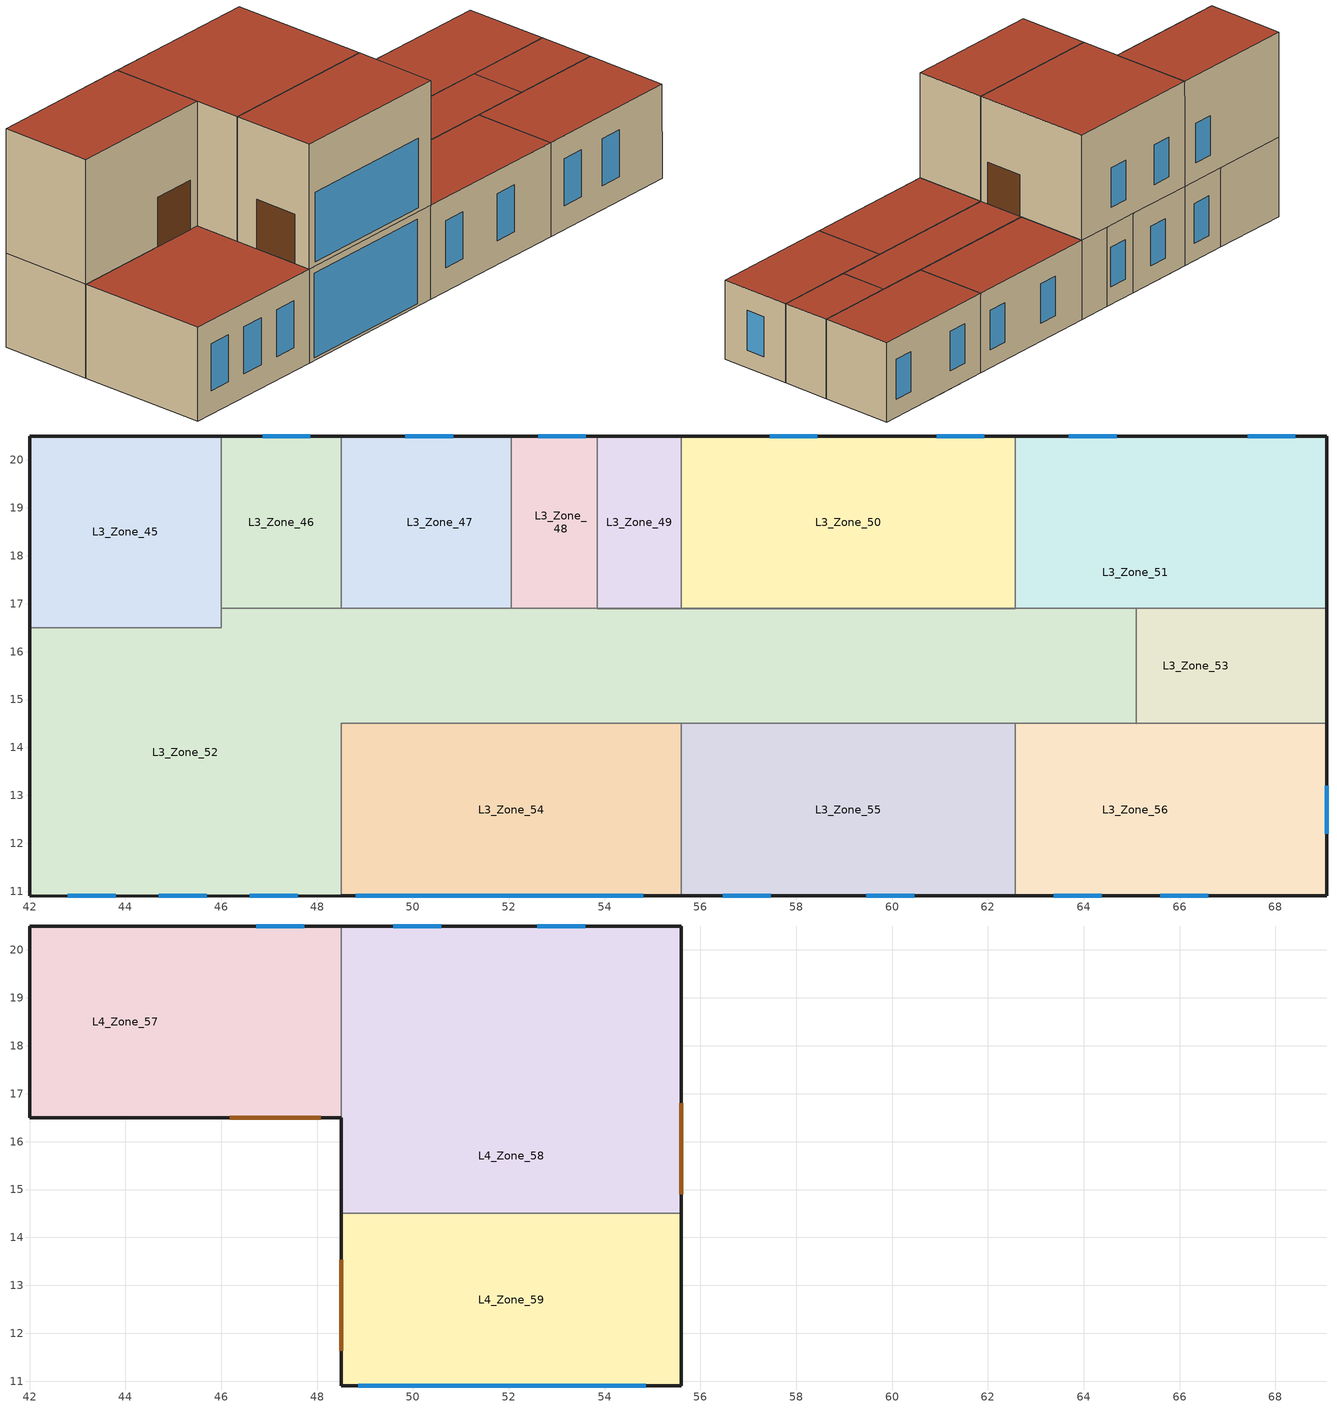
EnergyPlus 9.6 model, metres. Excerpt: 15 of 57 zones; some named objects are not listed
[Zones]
L3_Zone_46
 floor to L2_Zone_32 (BIM2BEM_int_slab_floor): 48.5,20.5 48.5,16.9 46,16.9 46,20.5 z13
 wall outside (BIM2BEM_nonres_ext_wall): 48.5,20.5 46,20.5 z13:17
 wall to L3_Zone_52 (BIM2BEM_Interior_Wall): 46,16.9 48.5,16.9 z13:17
 wall to L3_Zone_47 (BIM2BEM_Interior_Wall): 48.5,16.9 48.5,20.5 z13:17
 wall to L3_Zone_45 (BIM2BEM_Interior_Wall): 46,20.5 46,16.9 z13:17
 window (BIM2BEM_IFC_Window_Construction): 47.86,20.5 46.86,20.5 z13.9:15.9
L3_Zone_47
 floor to L2_Zone_32 (BIM2BEM_int_slab_floor): 49.08,20.5 49.08,16.9 48.5,16.9 48.5,20.5 z13
 floor to L2_Zone_33 (BIM2BEM_int_slab_floor): 52.05,20.5 52.05,16.9 49.08,16.9 49.08,20.5 z13
 wall outside (BIM2BEM_nonres_ext_wall): 52.05,20.5 48.5,20.5 z13:17
 wall to L3_Zone_48 (BIM2BEM_Interior_Wall): 52.05,16.9 52.05,20.5 z13:17
 wall to L3_Zone_52 (BIM2BEM_Interior_Wall): 48.5,16.9 52.05,16.9 z13:17
 window (BIM2BEM_IFC_Window_Construction): 50.84,20.5 49.84,20.5 z13.9:15.9
L3_Zone_48
 floor to L2_Zone_33 (BIM2BEM_int_slab_floor): 52.33,20.5 52.33,16.9 52.05,16.9 52.05,20.5 z13
 floor to L2_Zone_34 (BIM2BEM_int_slab_floor): 53.85,20.5 53.85,16.9 52.33,16.9 52.33,20.5 z13
 wall outside (BIM2BEM_nonres_ext_wall): 53.85,20.5 52.05,20.5 z13:17
 wall to L3_Zone_49 (BIM2BEM_Interior_Wall): 53.85,16.9 53.85,20.5 z13:17
 wall to L3_Zone_52 (BIM2BEM_Interior_Wall): 52.05,16.9 53.85,16.9 z13:17
 window (BIM2BEM_IFC_Window_Construction): 53.61,20.5 52.61,20.5 z13.9:15.9
L3_Zone_49
 floor to L2_Zone_34 (BIM2BEM_int_slab_floor): 55.6,20.5 55.6,16.9 53.85,16.9 53.85,20.5 z13
 wall outside (BIM2BEM_nonres_ext_wall): 55.6,20.5 53.85,20.5 z13:17
 wall to L3_Zone_52 (BIM2BEM_Interior_Wall): 53.85,16.9 55.6,16.9 z13:17
 wall to L3_Zone_50 (BIM2BEM_Interior_Wall): 55.6,16.9 55.6,20.5 z13:17
L3_Zone_50
 floor to L2_Zone_35 (BIM2BEM_int_slab_floor): 62.57,20.5 62.57,16.9 55.6,16.9 55.6,20.5 z13
 wall outside (BIM2BEM_nonres_ext_wall): 62.57,20.5 55.6,20.5 z13:17
 wall to L3_Zone_51 (BIM2BEM_Interior_Wall): 62.57,16.9 62.57,20.5 z13:17
 wall to L3_Zone_52 (BIM2BEM_Interior_Wall): 55.6,16.9 62.57,16.9 z13:17
 window (BIM2BEM_IFC_Window_Construction): 58.44,20.5 57.44,20.5 / 61.93,20.5 60.93,20.5 z13.9:15.9
 roof outside (BIM2BEM_nonres_roof): 55.6,20.5 55.6,16.9 62.57,16.9 62.57,20.5 z17
L3_Zone_51
 floor outside (Exterior Floor): 69.07,18.4 69.07,16.9 67.58,16.9 67.58,18.4 z13
 floor to L2_Zone_39 (BIM2BEM_int_slab_floor): 67.58,18.4 67.58,16.9 62.57,16.9 62.57,18.4 z13
 floor to L2_Zone_37 (BIM2BEM_int_slab_floor): 67.2,20.5 67.2,18.4 65.4,18.4 65.4,20.5 z13
 floor to L2_Zone_36 (BIM2BEM_int_slab_floor): 65.4,20.5 65.4,18.4 62.57,18.4 62.57,20.5 z13
 floor to L2_Zone_38 (BIM2BEM_int_slab_floor): 69.07,20.5 69.07,18.4 67.2,18.4 67.2,20.5 z13
 wall outside (BIM2BEM_nonres_ext_wall): 69.07,16.9 69.07,20.5 z13:17; 69.07,20.5,17 69.07,20.5,13 62.57,20.5,13 62.58,20.5,17
 wall to L3_Zone_52 (BIM2BEM_Interior_Wall): 62.58,16.9,17 62.57,16.9,13 65.1,16.9,13 65.1,16.9,17
 wall to L3_Zone_53 (BIM2BEM_Interior_Wall_Reverse): 65.1,16.9 69.07,16.9 z13:17
 window (BIM2BEM_IFC_Window_Construction): 64.69,20.5 63.69,20.5 / 68.42,20.5 67.42,20.5 z13.9:15.9
 roof outside (BIM2BEM_nonres_roof): 62.58,20.5 62.58,16.9 69.07,16.9 69.07,20.5 z17
L3_Zone_53
 floor outside (Exterior Floor): 69.07,16.9 69.07,14.5 67.58,14.5 67.58,16.9 z13
 floor to L2_Zone_39 (BIM2BEM_int_slab_floor): 67.58,16.9 67.58,14.5 65.1,14.5 65.1,16.9 z13
 wall outside (BIM2BEM_nonres_ext_wall): 69.07,14.5 69.07,16.9 z13:17
 wall to L3_Zone_56 (BIM2BEM_Interior_Wall): 65.1,14.5 69.07,14.5 z13:17
 wall to L3_Zone_52 (BIM2BEM_Interior_Wall): 65.1,16.9 65.1,14.5 z13:17
 roof outside (BIM2BEM_nonres_roof): 65.1,16.9 65.1,14.5 69.07,14.5 69.07,16.9 z17
L3_Zone_54
 floor to L2_Zone_40 (BIM2BEM_int_slab_floor): 55.6,14.5 55.6,10.9 48.5,10.9 48.5,14.5 z13
 wall outside (BIM2BEM_nonres_ext_wall): 48.5,10.9 55.6,10.9 z13:17
 wall to L3_Zone_55 (BIM2BEM_Interior_Wall): 55.6,10.9 55.6,14.5 z13:17
 wall to L3_Zone_52 (BIM2BEM_Interior_Wall): 55.6,14.5 48.5,14.5 48.5,10.9 z13:17
 window (BIM2BEM_IFC_Window_Construction): 48.81,10.9 54.81,10.9 z13.1:16.7
L3_Zone_55
 floor to L2_Zone_26 (BIM2BEM_int_slab_floor): 62.58,14.5 62.58,10.9 55.6,10.9 55.6,14.5 z13
 wall outside (BIM2BEM_nonres_ext_wall): 55.6,10.9 62.58,10.9 z13:17
 wall to L3_Zone_52 (BIM2BEM_Interior_Wall): 62.58,14.5 55.6,14.5 z13:17
 wall to L3_Zone_56 (BIM2BEM_Interior_Wall): 62.58,10.9 62.58,14.5 z13:17
 window (BIM2BEM_IFC_Window_Construction): 59.47,10.9 60.47,10.9 / 56.47,10.9 57.47,10.9 z14:16
 roof outside (BIM2BEM_nonres_roof): 55.6,14.5 55.6,10.9 62.58,10.9 62.58,14.5 z17
L3_Zone_56
 floor outside (Exterior Floor): 69.07,14.5 69.07,10.9 67.57,10.9 67.57,14.5 z13
 floor to L2_Zone_39 (BIM2BEM_int_slab_floor): 67.57,14.5 67.57,10.9 62.57,10.9 62.57,14.5 z13
 wall outside (BIM2BEM_nonres_ext_wall): 69.07,10.9 69.07,14.5 z13:17; 62.58,10.9,17 62.57,10.9,13 69.07,10.9,13 69.07,10.9,17
 wall to L3_Zone_52 (BIM2BEM_Interior_Wall_Reverse): 65.1,14.5,17 65.1,14.5,13 62.57,14.5,13 62.58,14.5,17
 window (BIM2BEM_IFC_Window_Construction): 65.59,10.9 66.59,10.9 / 63.38,10.9 64.38,10.9 z14:16; 69.07,12.2 69.07,13.2 z13.9:15.9
 roof outside (BIM2BEM_nonres_roof): 62.58,14.5 62.58,10.9 69.07,10.9 69.07,14.5 z17
L3_Zone_52
 floor to L2_Zone_30 (BIM2BEM_int_slab_floor): 62.57,16.9 62.58,14.5 48.5,14.5 48.5,10.9 42,10.9 42,16.5 46,16.5 46,16.9 z13
 floor to L2_Zone_39 (BIM2BEM_int_slab_floor): 65.1,16.9 65.1,14.5 62.58,14.5 62.57,16.9 z13
 wall outside (BIM2BEM_nonres_ext_wall): 42,16.5 42,10.9 48.5,10.9 z13:17
 wall to L3_Zone_56 (BIM2BEM_Interior_Wall): 62.58,14.5 65.1,14.5 z13:17
 wall to L3_Zone_45 (BIM2BEM_Interior_Wall): 46,16.9 46,16.5 42,16.5 z13:17
 window (BIM2BEM_IFC_Window_Construction): 42.8,10.9 43.8,10.9 / 46.6,10.9 47.6,10.9 / 44.7,10.9 45.7,10.9 z14:16
 roof outside (BIM2BEM_nonres_roof): 55.6,16.9 55.6,14.5 65.1,14.5 65.1,16.9 z17; 42,16.5 42,10.9 48.5,10.9 48.5,16.5 z17
L3_Zone_45
 floor to L2_Zone_31 (BIM2BEM_int_slab_floor): 46,20.5 46,16.5 42,16.5 42,20.5 z13
 wall outside (BIM2BEM_nonres_ext_wall): 46,20.5 42,20.5 42,16.5 z13:17
L4_Zone_57
 floor to L3_Zone_46 (BIM2BEM_int_slab_floor): 48.5,20.5 48.5,16.9 46,16.9 46,20.5 z17
 floor to L3_Zone_52 (BIM2BEM_int_slab_floor): 48.5,16.9 48.5,16.5 46,16.5 46,16.9 z17
 floor to L3_Zone_45 (BIM2BEM_int_slab_floor): 46,20.5 46,16.5 42,16.5 42,20.5 z17
 wall outside (BIM2BEM_nonres_ext_wall): 48.5,20.5 42,20.5 42,16.5 48.5,16.5 z17:22.3
 wall to L4_Zone_58 (BIM2BEM_Interior_Wall): 48.5,16.5 48.5,20.5 z17:22.3
 window (BIM2BEM_IFC_Window_Construction): 47.73,20.5 46.73,20.5 z17.9:19.9
 door (BIM2BEM_IFCIntent_Door): 46.18,16.5 48.08,16.5 z17:19.1
 roof outside (BIM2BEM_nonres_roof): 42,20.5 42,16.5 48.5,16.5 48.5,20.5 z22.3
L4_Zone_58
 floor to L3_Zone_48 (BIM2BEM_int_slab_floor): 53.85,20.5 53.85,16.9 52.05,16.9 52.05,20.5 z17
 floor to L3_Zone_47 (BIM2BEM_int_slab_floor): 52.05,20.5 52.05,16.9 48.5,16.9 48.5,20.5 z17
 floor to L3_Zone_52 (BIM2BEM_int_slab_floor): 55.6,20.5 55.6,16.9 53.85,16.9 53.85,20.5 z17; 55.6,16.9 55.6,14.5 48.5,14.5 48.5,16.9 z17
 wall outside (BIM2BEM_nonres_ext_wall): 55.6,14.5 55.6,20.5 48.5,20.5 / 48.5,16.5 48.5,14.5 z17:22.3
 wall to L4_Zone_59 (BIM2BEM_Interior_Wall): 48.5,14.5 55.6,14.5 z17:22.3
 window (BIM2BEM_IFC_Window_Construction): 50.59,20.5 49.59,20.5 / 53.59,20.5 52.59,20.5 z17.9:19.9
 door (BIM2BEM_IFCIntent_Door): 55.6,14.9 55.6,16.8 z17:19.1
 roof outside (BIM2BEM_nonres_roof): 48.5,20.5 48.5,14.5 55.6,14.5 55.6,20.5 z22.3
L4_Zone_59
 floor to L3_Zone_54 (BIM2BEM_int_slab_floor): 55.6,14.5 55.6,10.9 48.5,10.9 48.5,14.5 z17
 wall outside (BIM2BEM_nonres_ext_wall): 48.5,14.5 48.5,10.9 55.6,10.9 55.6,14.5 z17:22.3
 window (BIM2BEM_IFC_Window_Construction): 48.86,10.9 54.86,10.9 z17.18:20.13
 door (BIM2BEM_IFCIntent_Door): 48.5,13.53 48.5,11.63 z17:19.1
 roof outside (BIM2BEM_nonres_roof): 48.5,14.5 48.5,10.9 55.6,10.9 55.6,14.5 z22.3
[Building]
Untitled: North Axis {deg}=0; Terrain=City; Loads Convergence Tolerance Value {W}=0.04; Temperature Convergence Tolerance Value {deltaC}=0.4; Solar Distribution=FullInteriorAndExterior; Maximum Number of Warmup Days=25
[Site:Location]
Las Vegas Mccarran Intl Ap: Latitude {deg}=36.08; Longitude {deg}=-115.15; Time Zone {hr}=-8; Elevation {m}=648
[SizingPeriod:DesignDay] Day of Month=21; Dry-Bulb Temperature Range Modifier Type=DefaultMultipliers; Humidity Condition Type=Wetbulb; Barometric Pressure {Pa}=93779; Rain Indicator=No; Snow Indicator=No; Daylight Saving Time Indicator=No
Name | Month | Day Type | Maximum Dry-Bulb Temperature {C} | Daily Dry-Bulb Temperature Range {deltaC} | Wetbulb or DewPoint at Maximum Dry-Bulb {C} | Wind Speed {m/s} | Wind Direction {deg} | Solar Model Indicator | Sky Clearness | ASHRAE Clear Sky Optical Depth for Beam Irradiance (taub) | ASHRAE Clear Sky Optical Depth for Diffuse Irradiance (taud)
Las Vegas Mccarran Intl Ap Ann Htg 99.6% Condns DB | 12 | WinterDesignDay | -0.8 | 0 | -0.8 | 3 | 240 | ASHRAEClearSky | 0
Las Vegas Mccarran Intl Ap Ann Clg .4% Condns DB=>MWB | 7 | SummerDesignDay | 42.4 | 13 | 20.1 | 4.9 | 230 | ASHRAETau |  | 0.55 | 1.674
[Material]
Name | Roughness | Thickness {m} | Conductivity {W/m-K} | Density {kg/m3} | Specific Heat {J/kg-K} | Thermal Absorptance | Solar Absorptance | Visible Absorptance
I02 50mm insulation board | MediumRough | 0.0508 | 0.03 | 43 | 1210
M15 200mm heavyweight concrete | MediumRough | 0.2032 | 1.95 | 2240 | 900
BIM2BEM_F08 Metal surface | Smooth | 0.0008 | 45.28 | 7824 | 500
BIM2BEM_G01 16mm gypsum board | MediumSmooth | 0.0159 | 0.16 | 800 | 1090
BIM2BEM_F08 Metal roof surface | Smooth | 0.0008 | 45.28 | 7824 | 500 | 0.9 | 0.77
BIM2BEM_F07 25mm stucco | Smooth | 0.0254 | 0.72 | 1856 | 840 | 0.9 | 0.7 | 0.7
BIM2BEM_Interior Wall Addi Insul | MediumRough | 2.54001e-08 | 0.04326 | 22.4258 | 836.8 | 0.9 | 0.7 | 0.7
BIM2BEM_Steel Frame/Cavity | MediumRough | 0.0889002 | 0.0841162 | 641.379 | 502.08 | 0.9 | 0.7 | 0.7
BIM2BEM_100mm Normalweight concrete floor | MediumRough | 0.1016 | 2.31 | 2322 | 832
[Material:NoMass] Thermal Absorptance=0.9; Solar Absorptance=0.7
Name | Roughness | Thermal Resistance {m2-K/W} | Visible Absorptance
BIM2BEM_Nonres_Exterior_Wall_Insulation_grd | MediumSmooth | 1.43107 | 0.7
BIM2BEM_Nonres_Roof_Insulation | MediumSmooth | 4.15799 | 0.7
BIM2BEM_CP02 CARPET PAD | VeryRough | 0.21648 | 0.8
BIM2BEM_Opaque Door panel_con | MediumRough | 0.475973 | 0.7
[WindowMaterial:SimpleGlazingSystem]
BIM2BEM_IFC_Window_SimpleGlazing: U-Factor {W/m2-K}=5.5364; Solar Heat Gain Coefficient=0.86; Visible Transmittance=0.9
[Construction]
Exterior Floor: I02 50mm insulation board, M15 200mm heavyweight concrete
BIM2BEM_nonres_ext_wall: BIM2BEM_F08 Metal surface, BIM2BEM_Nonres_Exterior_Wall_Insulation_grd, BIM2BEM_G01 16mm gypsum board
BIM2BEM_nonres_roof: BIM2BEM_F08 Metal roof surface, BIM2BEM_Nonres_Roof_Insulation
BIM2BEM_Interior_Wall: BIM2BEM_F07 25mm stucco, BIM2BEM_G01 16mm gypsum board, BIM2BEM_Interior Wall Addi Insul, BIM2BEM_Steel Frame/Cavity, BIM2BEM_G01 16mm gypsum board
BIM2BEM_Interior_Wall_Reverse: BIM2BEM_G01 16mm gypsum board, BIM2BEM_Steel Frame/Cavity, BIM2BEM_Interior Wall Addi Insul, BIM2BEM_G01 16mm gypsum board, BIM2BEM_F07 25mm stucco
BIM2BEM_int_slab_floor: BIM2BEM_100mm Normalweight concrete floor, BIM2BEM_CP02 CARPET PAD
BIM2BEM_IFC_Window_Construction: BIM2BEM_IFC_Window_SimpleGlazing
BIM2BEM_IFCIntent_Door: BIM2BEM_Opaque Door panel_con
[Zone] Multiplier=1
L3_Zone_46; L3_Zone_47; L3_Zone_48; L3_Zone_49; L3_Zone_50; L3_Zone_51; L3_Zone_53; L3_Zone_54; L3_Zone_55; L3_Zone_56; L4_Zone_57; L4_Zone_58; L4_Zone_59; L3_Zone_52; L3_Zone_45
[People] Number of People Schedule=BLDG_OCC_SCH; Number of People Calculation Method=Area/Person; Floor Area per Person {m2/person}=10; Fraction Radiant=0.3; Sensible Heat Fraction=autocalculate; Activity Level Schedule=ZONE3 BULK STORAGE Activity Schedule; Mean Radiant Temperature Calculation Type=ZoneAveraged
Name | Zone or ZoneList or Space or SpaceList
BIM2BEM_L3_Zone_46_People | L3_Zone_46
BIM2BEM_L3_Zone_47_People | L3_Zone_47
BIM2BEM_L3_Zone_48_People | L3_Zone_48
BIM2BEM_L3_Zone_49_People | L3_Zone_49
BIM2BEM_L3_Zone_50_People | L3_Zone_50
BIM2BEM_L3_Zone_51_People | L3_Zone_51
BIM2BEM_L3_Zone_53_People | L3_Zone_53
BIM2BEM_L3_Zone_54_People | L3_Zone_54
BIM2BEM_L3_Zone_55_People | L3_Zone_55
BIM2BEM_L3_Zone_56_People | L3_Zone_56
BIM2BEM_L4_Zone_57_People | L4_Zone_57
BIM2BEM_L4_Zone_58_People | L4_Zone_58
BIM2BEM_L4_Zone_59_People | L4_Zone_59
BIM2BEM_L3_Zone_52_People | L3_Zone_52
BIM2BEM_L3_Zone_45_People | L3_Zone_45
[Lights] Schedule=ltg_sch_bulk_storage; Design Level Calculation Method=Watts/Area; Watts per Zone Floor Area {W/m2}=18.2986; Return Air Fraction=0; Fraction Radiant=0.42; Fraction Visible=0.18; Fraction Replaceable=1; Return Air Fraction Calculated from Plenum Temperature=No
Name | Zone or ZoneList or Space or SpaceList
BIM2BEM_L3_Zone_46_Lights | L3_Zone_46
BIM2BEM_L3_Zone_47_Lights | L3_Zone_47
BIM2BEM_L3_Zone_48_Lights | L3_Zone_48
BIM2BEM_L3_Zone_49_Lights | L3_Zone_49
BIM2BEM_L3_Zone_50_Lights | L3_Zone_50
BIM2BEM_L3_Zone_51_Lights | L3_Zone_51
BIM2BEM_L3_Zone_53_Lights | L3_Zone_53
BIM2BEM_L3_Zone_54_Lights | L3_Zone_54
BIM2BEM_L3_Zone_55_Lights | L3_Zone_55
BIM2BEM_L3_Zone_56_Lights | L3_Zone_56
BIM2BEM_L4_Zone_57_Lights | L4_Zone_57
BIM2BEM_L4_Zone_58_Lights | L4_Zone_58
BIM2BEM_L4_Zone_59_Lights | L4_Zone_59
BIM2BEM_L3_Zone_52_Lights | L3_Zone_52
BIM2BEM_L3_Zone_45_Lights | L3_Zone_45
[ElectricEquipment] Schedule=Bulk Storage Plug Schedule; Design Level Calculation Method=Watts/Area; Watts per Zone Floor Area {W/m2}=10.7639
Name | Zone or ZoneList or Space or SpaceList
BIM2BEM_L3_Zone_46_Equipment | L3_Zone_46
BIM2BEM_L3_Zone_47_Equipment | L3_Zone_47
BIM2BEM_L3_Zone_48_Equipment | L3_Zone_48
BIM2BEM_L3_Zone_49_Equipment | L3_Zone_49
BIM2BEM_L3_Zone_50_Equipment | L3_Zone_50
BIM2BEM_L3_Zone_51_Equipment | L3_Zone_51
BIM2BEM_L3_Zone_53_Equipment | L3_Zone_53
BIM2BEM_L3_Zone_54_Equipment | L3_Zone_54
BIM2BEM_L3_Zone_55_Equipment | L3_Zone_55
BIM2BEM_L3_Zone_56_Equipment | L3_Zone_56
BIM2BEM_L4_Zone_57_Equipment | L4_Zone_57
BIM2BEM_L4_Zone_58_Equipment | L4_Zone_58
BIM2BEM_L4_Zone_59_Equipment | L4_Zone_59
BIM2BEM_L3_Zone_52_Equipment | L3_Zone_52
BIM2BEM_L3_Zone_45_Equipment | L3_Zone_45
[ZoneInfiltration:DesignFlowRate] Schedule=Bulk Storage Infil_Base Schedule; Design Flow Rate Calculation Method=Flow/ExteriorWallArea; Flow per Exterior Surface Area {m3/s-m2}=0.00146922; Constant Term Coefficient=0; Temperature Term Coefficient=0; Velocity Term Coefficient=0.224; Velocity Squared Term Coefficient=0
Name | Zone or ZoneList
BIM2BEM_L3_Zone_46_Infiltration | L3_Zone_46
BIM2BEM_L3_Zone_47_Infiltration | L3_Zone_47
BIM2BEM_L3_Zone_48_Infiltration | L3_Zone_48
BIM2BEM_L3_Zone_49_Infiltration | L3_Zone_49
BIM2BEM_L3_Zone_50_Infiltration | L3_Zone_50
BIM2BEM_L3_Zone_51_Infiltration | L3_Zone_51
BIM2BEM_L3_Zone_53_Infiltration | L3_Zone_53
BIM2BEM_L3_Zone_54_Infiltration | L3_Zone_54
BIM2BEM_L3_Zone_55_Infiltration | L3_Zone_55
BIM2BEM_L3_Zone_56_Infiltration | L3_Zone_56
BIM2BEM_L4_Zone_57_Infiltration | L4_Zone_57
BIM2BEM_L4_Zone_58_Infiltration | L4_Zone_58
BIM2BEM_L4_Zone_59_Infiltration | L4_Zone_59
BIM2BEM_L3_Zone_52_Infiltration | L3_Zone_52
BIM2BEM_L3_Zone_45_Infiltration | L3_Zone_45
[HVACTemplate:Zone:IdealLoadsAirSystem] Template Thermostat=Constant Setpoint Thermostat; Maximum Heating Supply Air Temperature {C}=50; Minimum Cooling Supply Air Temperature {C}=13; Maximum Heating Supply Air Humidity Ratio {kgWater/kgDryAir}=0.0156; Minimum Cooling Supply Air Humidity Ratio {kgWater/kgDryAir}=0.0077; Heating Limit=NoLimit; Cooling Limit=NoLimit; Dehumidification Control Type=ConstantSensibleHeatRatio; Cooling Sensible Heat Ratio=0.7; Dehumidification Setpoint {percent}=60; Humidification Control Type=None; Humidification Setpoint {percent}=30; Outdoor Air Method=Sum; Outdoor Air Flow Rate per Person {m3/s}=0.00259571; Outdoor Air Flow Rate per Zone Floor Area {m3/s-m2}=0.0003048; Demand Controlled Ventilation Type=None; Outdoor Air Economizer Type=NoEconomizer; Heat Recovery Type=None; Sensible Heat Recovery Effectiveness=0.7; Latent Heat Recovery Effectiveness=0.65
L3_Zone_46; L3_Zone_47; L3_Zone_48; L3_Zone_49; L3_Zone_50; L3_Zone_51; L3_Zone_53; L3_Zone_54; L3_Zone_55; L3_Zone_56; L4_Zone_57; L4_Zone_58; L4_Zone_59; L3_Zone_52; L3_Zone_45
[Schedule:Compact]
BLDG_OCC_SCH: Through: 12/31, For: Weekdays Saturday WinterDesignDay, Until: 06:00, 0, Until: 07:00, 0.11, Until: 08:00, 0.21, Until: 12:00, 1, Until: 13:00, 0.53, Until: 17:00, 1, Until: 18:00, 0.32, Until: 24:00, 0, For: SummerDesignDay, Until: 06:00, 1e-09, Until: 07:00, 0.11, Until: 08:00, 0.21, Until: 12:00, 1, Until: 13:00, 0.53, Until: 17:00, 1, Until: 18:00, 0.32, Until: 24:00, 1e-09, For: Sunday Holidays AllOtherDays, Until: 24:00, 0
ltg_sch_bulk_storage: Through: 12/31, For: SummerDesignDay, Until: 24:00, 1, For: WinterDesignDay, Until: 24:00, 0, For: Weekdays, Until: 7:00, 0.04375, Until: 8:00, 0.2625, Until: 9:00, 0.32812, Until: 16:00, 0.37188, Until: 17:00, 0.32812, Until: 18:00, 0.2625, Until: 24:00, 0.04375, For: Saturday, Until: 7:00, 0.04375, Until: 8:00, 0.2625, Until: 9:00, 0.32812, Until: 16:00, 0.37188, Until: 17:00, 0.32812, Until: 18:00, 0.2625, Until: 24:00, 0.04375, For: AllOtherDays, Until: 24:00, 0.04375
Bulk Storage Plug Schedule: Through: 12/31, For: Sunday Holidays, Until: 24:00, 0, For: Weekdays Saturday AllOtherDays, Until: 08:00, 0.25, Until: 12:00, 1, Until: 13:00, 0.25, Until: 17:00, 1, Until: 24:00, 0.25
Bulk Storage Infil_Base Schedule: Through: 12/31, For: Sunday Holidays, Until: 24:00, 0.765, For: SummerDesignDay WinterDesignDay, Until: 24:00, 1, For: Weekdays Saturday AllOtherDays, Until: 08:00, 0.765, Until: 12:00, 1, Until: 13:00, 0.765, Until: 17:00, 1, Until: 24:00, 0.765
ZONE3 BULK STORAGE Activity Schedule: Through: 12/31, For: AllDays, Until: 24:00, 131.85
